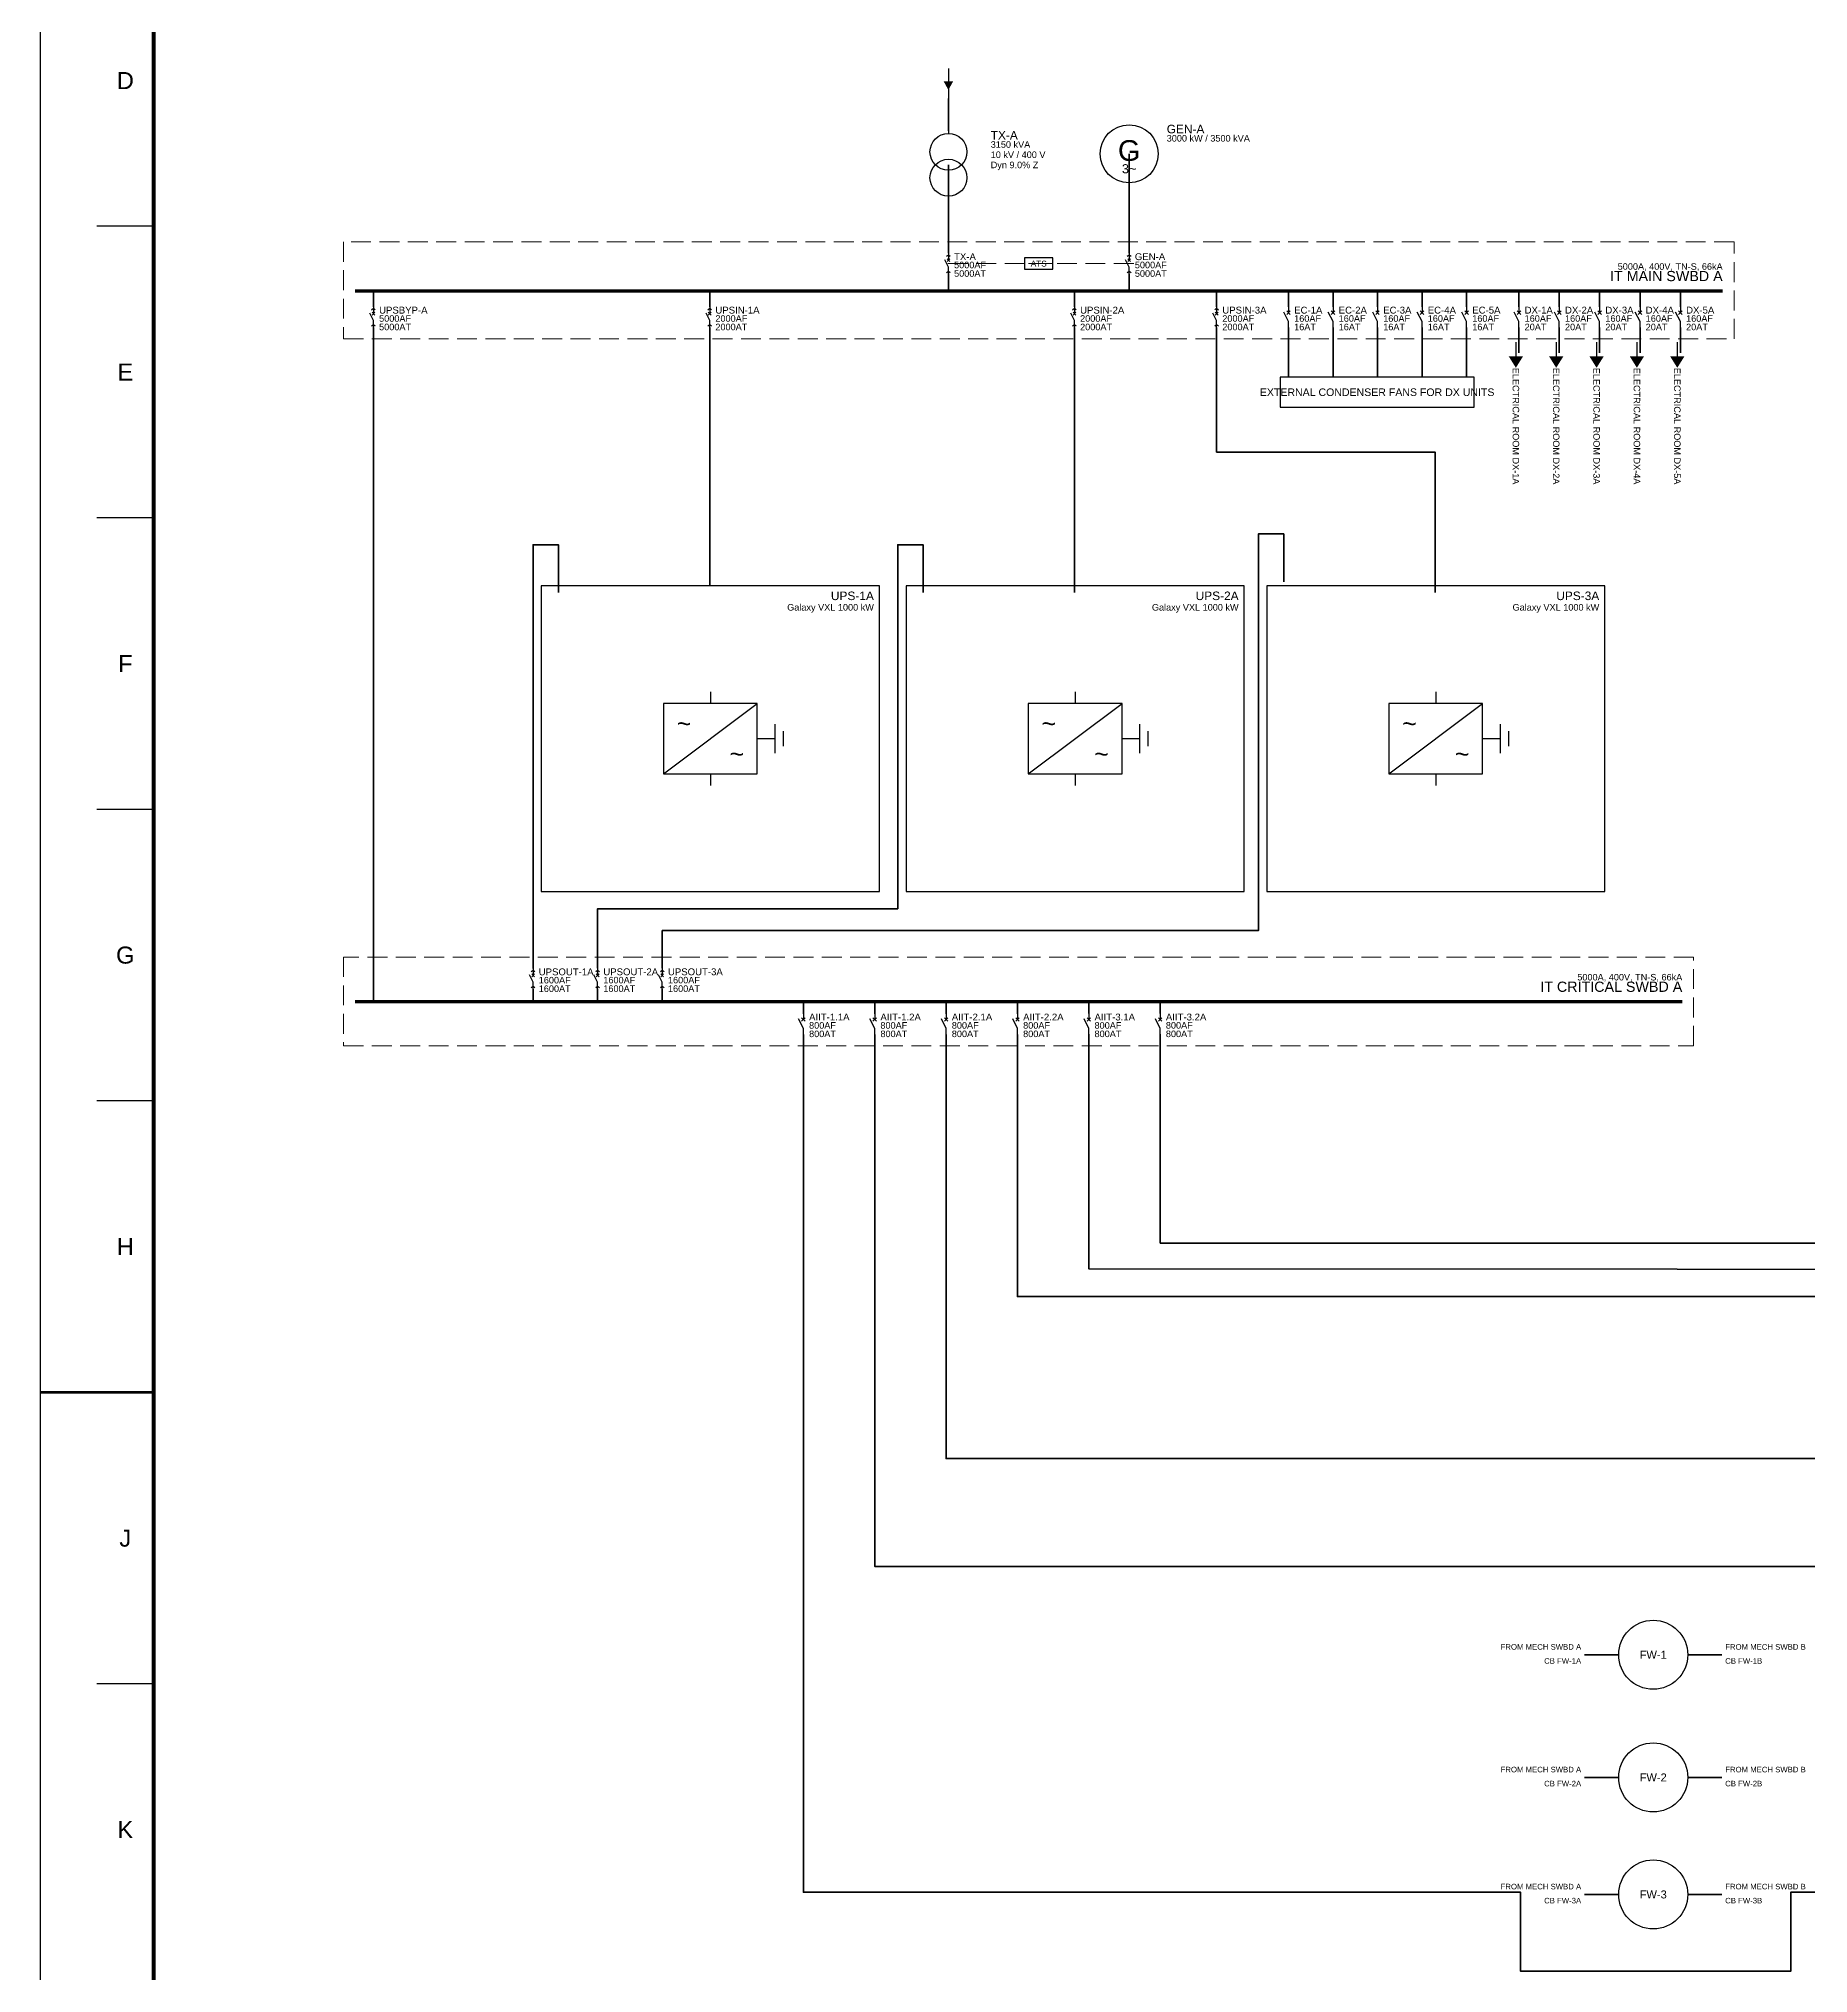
# Model space of a CAD drawing. Header units: millimetres. Extents: x 0 to 1189, y 0 to 841.
# Drawn here: x -0.2 to 311.3, y 318.2 to 658.8 of the extents above; entities that cross this region are included whole.
import ezdxf
from ezdxf.enums import TextEntityAlignment as Align

# ---------------------------------------------------------------- set-up
doc = ezdxf.new("R2010")
doc.units = ezdxf.units.MM
doc.linetypes.add('IND-DASHED', pattern=[5, 3.5, -1.5])
for name, color, linetype, lineweight in [('E-BUSBAR', 7, 'Continuous', 100), ('E-DEVICE', 7, 'Continuous', 25), ('E-ENCL', 8, 'IND-DASHED', 18), ('E-EQUIP', 7, 'Continuous', 25), ('E-HV', 1, 'Continuous', 35), ('E-LV', 7, 'Continuous', 35), ('E-TAG', 7, 'Continuous', 25), ('E-TEXT', 7, 'Continuous', 18), ('SHEET-BORDER', 7, 'Continuous', 25), ('SHEET-TEXT', 7, 'Continuous', 18)]:
    doc.layers.add(name, color=color, linetype=linetype, lineweight=lineweight)
doc.styles.add('IND', font='arial.ttf')

# ---------------------------------------------------------------- blocks, each defined once
blk = doc.blocks.new('E-TX')
for p, q in [((0, 11), (0, 10)), ((0, -10.2), (0, -11))]:
    blk.add_line(p, q)
for centre in [(0, 4.2), (0, -4.2)]:
    blk.add_circle(centre, 6)
at = {"style": 'IND'}
for tag, p in [('TAG', (8, 6)), ('VOLTS', (8, -1.5)), ('RATING', (8, 2.25)), ('VECTOR', (8, -5.25))]:
    blk.add_attdef(tag, p, '', height=2.5, dxfattribs=at)
blk = doc.blocks.new('E-SUPPLY')
h = blk.add_hatch(color=256)
h.dxf.hatch_style = 1
h.paths.add_polyline_path([(-2.2, 1), (2.2, 1), (0, -3)])
blk.add_line((0, 7), (0, -7))
blk = doc.blocks.new('E-GEN')
blk.add_circle((0, 0), 7)
at = {"style": 'IND'}
for s, height, p in [('G', 5, (0, 0.8)), ('3~', 2.2, (0, -3.6))]:
    blk.add_text(s, height=height, dxfattribs=at).set_placement(p, align=Align.MIDDLE_CENTER)
for tag, p in [('TAG', (9, 3)), ('RATING', (9, -0.75)), ('VOLTS', (9, -4.5))]:
    blk.add_attdef(tag, p, '', height=2.5, dxfattribs=at)
blk = doc.blocks.new('E-ACB')
for p, q in [((0, -3), (-3.2, 3.4)), ((-1.6, 6.4), (0, 7.6)), ((-1.2, 1.8), (1.2, 4.2)), ((-1.2, 4.2), (1.2, 1.8)), ((0, 9), (0, 3)), ((0, 7.6), (1.6, 6.4)), ((-1.6, -7.6), (0, -6.4)), ((0, -9), (0, -3)), ((0, -6.4), (1.6, -7.6))]:
    blk.add_line(p, q)
at = {"style": 'IND'}
for tag, p in [('TAG', (3.5, 3)), ('RATING', (3.5, 0))]:
    blk.add_attdef(tag, p, '', height=2, dxfattribs=at)
blk = doc.blocks.new('E-CB')
for p, q in [((0, -3), (-3.2, 3.4)), ((-1.2, 1.8), (1.2, 4.2)), ((-1.2, 4.2), (1.2, 1.8)), ((0, 7), (0, 3)), ((0, -7), (0, -3))]:
    blk.add_line(p, q)
at = {"style": 'IND'}
for tag, p in [('TAG', (3.5, 2.5)), ('RATING', (3.5, -0.5))]:
    blk.add_attdef(tag, p, '', height=2, dxfattribs=at)
blk = doc.blocks.new('E-UPS')
for p, q in [((0, 8), (0, 6)), ((-8, -6), (8, 6)), ((8, 0), (11, 0)), ((11, 2.5), (11, -2.5)), ((12.4, 1.3), (12.4, -1.3)), ((0, -6), (0, -8))]:
    blk.add_line(p, q)
blk.add_lwpolyline([(-8, -6), (8, -6), (8, 6), (-8, 6)], close=True)
at = {"style": 'IND'}
for p in [(-4.5, 2.6), (4.5, -2.6)]:
    blk.add_text('~', height=3, dxfattribs=at).set_placement(p, align=Align.MIDDLE_CENTER)
blk = doc.blocks.new('E-LOAD')
h = blk.add_hatch(color=256)
h.dxf.hatch_style = 1
h.paths.add_polyline_path([(-2.5, 0), (2.5, 0), (0, -4)])
blk.add_line((0, 5), (0, 0))

msp = doc.modelspace()

# ---------------------------------------------------------------- linework, layer by layer
at = {"layer": 'E-BUSBAR', "const_width": 0.6}
for points in [[(55.42, 614.36), (296.26, 614.36)], [(55.42, 489.26), (289.15, 489.26)]]:
    msp.add_lwpolyline(points, dxfattribs=at)
at = {"layer": 'E-DEVICE'}
msp.add_lwpolyline([(173.34, 618.18), (178.34, 618.18), (178.34, 620.18), (173.34, 620.18)], close=True, dxfattribs=at)
at = {"layer": 'E-ENCL'}
for p, q in [((178.34, 619.18), (159.13, 619.18)), ((192.56, 619.18), (173.34, 619.18))]:
    msp.add_line(p, q, dxfattribs=at)
for points in [[(53.42, 605.94), (298.26, 605.94), (298.26, 623.01), (53.42, 623.01)], [(53.42, 481.51), (291.15, 481.51), (291.15, 497.13), (53.42, 497.13)]]:
    msp.add_lwpolyline(points, close=True, dxfattribs=at)
at = {"layer": 'E-EQUIP'}
for points in [[(218.32, 593.92), (252.53, 593.92), (252.53, 599.18), (218.32, 599.18)], [(88.25, 508.68), (147.81, 508.68), (147.81, 562.46), (88.25, 562.46)], [(152.47, 508.68), (212.03, 508.68), (212.03, 562.46), (152.47, 562.46)], [(215.97, 508.68), (275.53, 508.68), (275.53, 562.46), (215.97, 562.46)]]:
    msp.add_lwpolyline(points, close=True, dxfattribs=at)
for centre in [(284.03, 374.31), (284.03, 352.72), (284.03, 332.12)]:
    msp.add_circle(centre, 6.08, dxfattribs=at)
at = {"layer": 'E-HV'}
msp.add_lwpolyline([(159.93, 648.23), (159.93, 642.53)], dxfattribs=at)
at = {"layer": 'E-LV'}
for p, q in [((271.95, 374.31), (277.95, 374.31)), ((296.11, 374.31), (290.11, 374.31)), ((271.95, 352.72), (277.95, 352.72)), ((296.11, 352.72), (290.11, 352.72)), ((271.95, 332.12), (277.95, 332.12)), ((296.11, 332.12), (290.11, 332.12))]:
    msp.add_line(p, q, dxfattribs=at)
for points in [[(191.76, 638.51), (191.76, 621.01)], [(159.93, 636.58), (159.93, 621.01)], [(159.93, 617.36), (159.93, 617.36), (159.93, 616.64), (159.93, 614.34)], [(191.76, 617.36), (191.76, 617.36), (191.76, 616.64), (191.76, 614.34)], [(58.69, 614.34), (58.69, 611.6), (58.69, 611.6)], [(117.9, 614.34), (117.9, 611.6), (117.9, 611.6)], [(182.12, 614.34), (182.12, 611.6), (182.12, 611.6)], [(207.16, 614.34), (207.16, 611.6), (207.16, 611.6)], [(219.81, 614.34), (219.81, 611.6), (219.81, 611.6)], [(227.65, 614.34), (227.65, 611.6), (227.65, 611.6)], [(235.49, 614.34), (235.49, 611.6), (235.49, 611.6)], [(243.33, 614.34), (243.33, 611.6), (243.33, 611.6)], [(251.17, 614.34), (251.17, 611.6), (251.17, 611.6)], [(260.39, 614.34), (260.39, 611.6), (260.39, 611.6)], [(267.5, 614.34), (267.5, 611.6), (267.5, 611.6)], [(274.6, 614.34), (274.6, 611.6), (274.6, 611.6)], [(281.71, 614.34), (281.71, 611.6), (281.71, 611.6)], [(288.82, 614.34), (288.82, 611.6), (288.82, 611.6)], [(58.69, 607.94), (58.69, 607.94), (58.69, 489.21)], [(117.9, 607.94), (117.9, 607.94), (117.9, 563.21), (117.9, 562.46)], [(182.12, 607.94), (182.12, 607.94), (182.12, 561.31)], [(207.16, 607.94), (207.16, 607.94), (207.16, 586.01), (245.61, 586.01), (245.61, 561.31)], [(219.81, 607.94), (219.81, 607.94), (219.81, 603.47), (219.81, 599.18)], [(227.65, 607.94), (227.65, 607.94), (227.65, 603.47), (227.65, 599.18)], [(235.49, 607.94), (235.49, 607.94), (235.49, 603.47), (235.49, 599.18)], [(243.33, 607.94), (243.33, 607.94), (243.33, 603.47), (243.33, 599.18)], [(251.17, 607.94), (251.17, 607.94), (251.17, 603.47), (251.17, 599.18)], [(260.39, 607.94), (260.39, 607.94), (260.39, 603.47)], [(267.5, 607.94), (267.5, 607.94), (267.5, 603.47)], [(274.6, 607.94), (274.6, 607.94), (274.6, 603.47)], [(281.71, 607.94), (281.71, 607.94), (281.71, 603.47)], [(288.82, 607.94), (288.82, 607.94), (288.82, 603.47)], [(91.25, 561.31), (91.25, 569.71), (86.8, 569.71), (86.8, 495.12), (86.8, 495.12)], [(155.47, 561.31), (155.47, 569.71), (151.02, 569.71), (151.02, 505.64), (98.17, 505.64), (98.17, 495.14), (98.17, 495.14)], [(218.97, 563.2), (218.97, 571.6), (214.52, 571.6), (214.52, 501.79), (109.55, 501.79), (109.55, 495.14), (109.55, 495.14)], [(86.8, 491.47), (86.8, 491.47), (86.8, 489.31)], [(98.17, 491.48), (98.17, 491.48), (98.17, 489.33)], [(109.55, 491.48), (109.55, 491.48), (109.55, 489.33)], [(134.4, 489.24), (134.4, 487.17), (134.4, 487.17)], [(146.96, 489.24), (146.96, 487.17), (146.96, 487.17)], [(159.53, 489.24), (159.53, 487.17), (159.53, 487.17)], [(172.09, 489.24), (172.09, 487.17), (172.09, 487.17)], [(184.66, 489.24), (184.66, 487.17), (184.66, 487.17)], [(197.22, 489.24), (197.22, 487.17), (197.22, 487.17)], [(134.4, 483.5), (134.4, 483.51), (134.4, 332.51), (260.69, 332.51), (260.69, 318.6), (308.26, 318.6), (308.26, 332.51), (324.52, 332.51), (324.52, 327.45)], [(146.96, 483.51), (146.96, 483.51), (146.96, 389.85), (327.93, 389.85), (329.9, 389.85), (363.22, 389.85), (363.22, 374.35)], [(159.53, 483.51), (159.53, 483.51), (159.53, 408.85), (327.93, 408.85), (329.9, 408.85), (366.64, 408.85), (368.6, 408.85), (442.11, 408.85), (444.07, 408.85), (446.5, 408.85), (448.47, 408.85), (471.17, 408.85), (473.14, 408.85), (475.57, 408.85), (477.53, 408.85), (506.88, 408.85), (506.88, 332.02)], [(172.09, 483.51), (172.09, 483.51), (172.09, 437.35), (391.85, 437.35), (393.82, 437.35), (404.42, 437.35), (406.38, 437.35), (416.98, 437.35), (418.95, 437.35), (515.87, 437.35), (515.87, 374.35)], [(184.66, 483.51), (184.66, 483.51), (184.66, 442.22), (391.85, 442.15), (393.82, 442.15), (404.42, 442.14), (406.38, 442.14), (416.98, 442.14), (418.95, 442.14), (519.29, 442.1), (521.26, 442.1), (626.51, 442.07), (626.47, 338.78), (659.22, 338.78), (659.22, 332.02)], [(197.22, 483.51), (197.22, 483.51), (197.22, 446.78), (391.85, 446.78), (393.82, 446.78), (404.42, 446.78), (406.38, 446.78), (416.98, 446.78), (418.95, 446.78), (519.29, 446.78), (521.26, 446.78), (630.24, 446.78), (632.2, 446.78), (636.01, 446.78), (636.01, 376.49), (672.61, 376.49), (672.61, 373.11)]]:
    msp.add_lwpolyline(points, dxfattribs=at)
at = {"layer": 'SHEET-BORDER'}
for p, q in [((20, 625.75), (10, 625.75)), ((20, 574.44), (10, 574.44)), ((20, 523.12), (10, 523.12)), ((20, 471.81), (10, 471.81)), ((20, 420.5), (10, 420.5)), ((20, 369.19), (10, 369.19))]:
    msp.add_line(p, q, dxfattribs=at)
msp.add_lwpolyline([(0, 0), (1189, 0), (1189, 841), (0, 841)], close=True, dxfattribs=at)
at = {"layer": 'SHEET-BORDER', "const_width": 0.7}
msp.add_lwpolyline([(20, 10), (1179, 10), (1179, 831), (20, 831)], close=True, dxfattribs=at)
at = {"layer": 'SHEET-BORDER', "const_width": 0.5}
msp.add_lwpolyline([(0, 420.5), (20, 420.5)], dxfattribs=at)

# ---------------------------------------------------------------- block references
at = {"layer": 'E-DEVICE'}
for name, p, xscale, yscale in [('E-ACB', (159.93, 619.18), 0.2033, 0.2033), ('E-ACB', (191.76, 619.18), 0.2033, 0.2033), ('E-ACB', (58.69, 609.77), 0.2033, 0.2033), ('E-ACB', (117.9, 609.77), 0.2033, 0.2033), ('E-ACB', (182.12, 609.77), 0.2033, 0.2033), ('E-ACB', (207.16, 609.77), 0.2033, 0.2033), ('E-CB', (219.81, 609.77), 0.2613857142857143, 0.2613857142857143), ('E-CB', (227.65, 609.77), 0.2613857142857143, 0.2613857142857143), ('E-CB', (235.49, 609.77), 0.2613857142857143, 0.2613857142857143), ('E-CB', (243.33, 609.77), 0.2613857142857143, 0.2613857142857143), ('E-CB', (251.17, 609.77), 0.2613857142857143, 0.2613857142857143), ('E-CB', (260.39, 609.77), 0.2613857142857143, 0.2613857142857143), ('E-CB', (267.5, 609.77), 0.2613857142857143, 0.2613857142857143), ('E-CB', (274.6, 609.77), 0.2613857142857143, 0.2613857142857143), ('E-CB', (281.71, 609.77), 0.2613857142857143, 0.2613857142857143), ('E-CB', (288.82, 609.77), 0.2613857142857143, 0.2613857142857143), ('E-ACB', (86.8, 493.29), 0.2033, 0.2033), ('E-ACB', (98.17, 493.3), 0.2033, 0.2033), ('E-ACB', (109.55, 493.3), 0.2033, 0.2033), ('E-CB', (134.4, 485.34), 0.2613857142857143, 0.2613857142857143), ('E-CB', (146.96, 485.34), 0.2613857142857143, 0.2613857142857143), ('E-CB', (159.53, 485.34), 0.2613857142857143, 0.2613857142857143), ('E-CB', (172.09, 485.34), 0.2613857142857143, 0.2613857142857143), ('E-CB', (184.66, 485.34), 0.2613857142857143, 0.2613857142857143), ('E-CB', (197.22, 485.34), 0.2613857142857143, 0.2613857142857143)]:
    msp.add_blockref(name, p, dxfattribs=dict(at, xscale=xscale, yscale=yscale))
at = {"layer": 'E-EQUIP'}
for name, p, xscale, yscale in [('E-SUPPLY', (159.93, 650.89), 0.38, 0.38), ('E-GEN', (191.76, 638.51), 0.7298714285714285, 0.7298714285714285), ('E-TX', (159.93, 636.58), 0.5406363636363637, 0.5406363636363637), ('E-LOAD', (259.85, 602.85), 0.5, 0.5), ('E-LOAD', (266.95, 602.85), 0.5, 0.5), ('E-LOAD', (274.06, 602.85), 0.5, 0.5), ('E-LOAD', (281.16, 602.85), 0.5, 0.5), ('E-LOAD', (288.27, 602.85), 0.5, 0.5), ('E-UPS', (118.03, 535.57), 1.0309326923076922, 1.0309326923076922), ('E-UPS', (182.25, 535.57), 1.0309326923076922, 1.0309326923076922), ('E-UPS', (245.75, 535.57), 1.0309326923076922, 1.0309326923076922)]:
    msp.add_blockref(name, p, dxfattribs=dict(at, xscale=xscale, yscale=yscale))

# ---------------------------------------------------------------- texts
at = {"layer": 'E-TAG', "style": 'IND'}
for s, height, p in [('GEN-A', 1.5, (198.37, 643.62)), ('TX-A', 1.5, (167.38, 642.53)), ('TX-A', 1.208, (160.93, 621.01)), ('GEN-A', 1.208, (192.76, 621.01)), ('UPSBYP-A', 1.208, (59.69, 611.6)), ('UPSIN-1A', 1.208, (118.9, 611.6)), ('UPSIN-2A', 1.208, (183.12, 611.6)), ('UPSIN-3A', 1.208, (208.16, 611.6)), ('EC-1A', 1.208, (220.81, 611.6)), ('EC-2A', 1.208, (228.65, 611.6)), ('EC-3A', 1.208, (236.49, 611.6)), ('EC-4A', 1.208, (244.33, 611.6)), ('EC-5A', 1.208, (252.17, 611.6)), ('DX-1A', 1.208, (261.39, 611.6)), ('DX-2A', 1.208, (268.5, 611.6)), ('DX-3A', 1.208, (275.6, 611.6)), ('DX-4A', 1.208, (282.71, 611.6)), ('DX-5A', 1.208, (289.82, 611.6)), ('UPSOUT-1A', 1.208, (87.8, 495.12)), ('UPSOUT-2A', 1.208, (99.17, 495.13)), ('UPSOUT-3A', 1.208, (110.55, 495.13)), ('AIIT-1.1A', 1.208, (135.4, 487.17)), ('AIIT-1.2A', 1.208, (147.96, 487.17)), ('AIIT-2.1A', 1.208, (160.53, 487.17)), ('AIIT-2.2A', 1.208, (173.09, 487.17)), ('AIIT-3.1A', 1.208, (185.66, 487.17)), ('AIIT-3.2A', 1.208, (198.22, 487.17))]:
    msp.add_text(s, height=height, dxfattribs=at).set_placement(p, align=Align.TOP_LEFT)
for s, p in [('IT MAIN SWBD A', (296.26, 615.56)), ('IT CRITICAL SWBD A', (289.15, 490.46))]:
    msp.add_text(s, height=1.8, dxfattribs=at).set_placement(p, align=Align.BOTTOM_RIGHT)
for s, height, p in [('EXTERNAL CONDENSER FANS FOR DX UNITS', 1.3304, (235.42, 596.55)), ('FW-1', 1.4, (284.03, 374.31)), ('FW-2', 1.4, (284.03, 352.72)), ('FW-3', 1.4, (284.03, 332.12))]:
    msp.add_text(s, height=height, dxfattribs=at).set_placement(p, align=Align.MIDDLE_CENTER)
for s, p in [('UPS-1A', (146.81, 561.46)), ('UPS-2A', (211.03, 561.46)), ('UPS-3A', (274.53, 561.46))]:
    msp.add_text(s, height=1.5, dxfattribs=at).set_placement(p, align=Align.TOP_RIGHT)
at = {"layer": 'E-TEXT', "style": 'IND'}
for s, height, p in [('3150 kVA', 1.15, (167.38, 640.73)), ('3000 kW / 3500 kVA', 1.15, (198.37, 641.82)), ('10 kV / 400 V', 1.15, (167.38, 638.93)), ('Dyn 9.0% Z', 1.15, (167.38, 637.13)), ('5000AF', 1.15, (160.93, 619.52)), ('5000AT', 1.15, (160.93, 618.02)), ('5000AF', 1.15, (192.76, 619.52)), ('5000AT', 1.15, (192.76, 618.02)), ('5000AF', 1.15, (59.69, 610.1)), ('2000AF', 1.15, (118.9, 610.1)), ('2000AF', 1.15, (183.12, 610.1)), ('2000AF', 1.15, (208.16, 610.1)), ('160AF', 1.15, (220.81, 610.1)), ('160AF', 1.15, (228.65, 610.1)), ('160AF', 1.15, (236.49, 610.1)), ('160AF', 1.15, (244.33, 610.1)), ('160AF', 1.15, (252.17, 610.1)), ('160AF', 1.15, (261.39, 610.1)), ('160AF', 1.15, (268.5, 610.1)), ('160AF', 1.15, (275.6, 610.1)), ('160AF', 1.15, (282.71, 610.1)), ('160AF', 1.15, (289.82, 610.1)), ('5000AT', 1.15, (59.69, 608.61)), ('2000AT', 1.15, (118.9, 608.61)), ('2000AT', 1.15, (183.12, 608.61)), ('2000AT', 1.15, (208.16, 608.61)), ('16AT', 1.15, (220.81, 608.61)), ('16AT', 1.15, (228.65, 608.61)), ('16AT', 1.15, (236.49, 608.61)), ('16AT', 1.15, (244.33, 608.61)), ('16AT', 1.15, (252.17, 608.61)), ('20AT', 1.15, (261.39, 608.61)), ('20AT', 1.15, (268.5, 608.61)), ('20AT', 1.15, (275.6, 608.61)), ('20AT', 1.15, (282.71, 608.61)), ('20AT', 1.15, (289.82, 608.61)), ('1600AF', 1.15, (87.8, 493.63)), ('1600AT', 1.15, (87.8, 492.13)), ('1600AF', 1.15, (99.17, 493.64)), ('1600AT', 1.15, (99.17, 492.14)), ('1600AF', 1.15, (110.55, 493.64)), ('1600AT', 1.15, (110.55, 492.14)), ('800AF', 1.15, (135.4, 485.67)), ('800AT', 1.15, (135.4, 484.18)), ('800AF', 1.15, (147.96, 485.67)), ('800AT', 1.15, (147.96, 484.18)), ('800AF', 1.15, (160.53, 485.67)), ('800AT', 1.15, (160.53, 484.18)), ('800AF', 1.15, (173.09, 485.67)), ('800AT', 1.15, (173.09, 484.18)), ('800AF', 1.15, (185.66, 485.67)), ('800AT', 1.15, (185.66, 484.18)), ('800AF', 1.15, (198.22, 485.68)), ('800AT', 1.15, (198.22, 484.18)), ('CB FW-1B', 0.977, (296.71, 373.71)), ('CB FW-2B', 0.977, (296.71, 352.12)), ('CB FW-3B', 0.977, (296.71, 331.52))]:
    msp.add_text(s, height=height, dxfattribs=at).set_placement(p, align=Align.TOP_LEFT)
msp.add_text('ATS', height=1.035, dxfattribs=at).set_placement((175.84, 619.18), align=Align.MIDDLE_CENTER)
for s, height, p in [('5000A, 400V, TN-S, 66kA', 1.15, (296.26, 617.76)), ('5000A, 400V, TN-S, 66kA', 1.15, (289.15, 492.66)), ('FROM MECH SWBD A', 0.9775, (271.35, 374.91)), ('FROM MECH SWBD A', 0.9775, (271.35, 353.32)), ('FROM MECH SWBD A', 0.9775, (271.35, 332.72))]:
    msp.add_text(s, height=height, dxfattribs=at).set_placement(p, align=Align.BOTTOM_RIGHT)
for s, p in [('ELECTRICAL ROOM DX-1A', (259.85, 600.85)), ('ELECTRICAL ROOM DX-2A', (266.95, 600.85)), ('ELECTRICAL ROOM DX-3A', (274.06, 600.85)), ('ELECTRICAL ROOM DX-4A', (281.16, 600.85)), ('ELECTRICAL ROOM DX-5A', (288.27, 600.85))]:
    msp.add_text(s, height=1.15, rotation=270, dxfattribs=at).set_placement(p, align=Align.MIDDLE_LEFT)
for s, height, p in [('Galaxy VXL 1000 kW', 1.15, (146.81, 559.26)), ('Galaxy VXL 1000 kW', 1.15, (211.03, 559.26)), ('Galaxy VXL 1000 kW', 1.15, (274.53, 559.26)), ('CB FW-1A', 0.977, (271.35, 373.71)), ('CB FW-2A', 0.977, (271.35, 352.12)), ('CB FW-3A', 0.977, (271.35, 331.52))]:
    msp.add_text(s, height=height, dxfattribs=at).set_placement(p, align=Align.TOP_RIGHT)
for p in [(296.71, 374.91), (296.71, 353.32), (296.71, 332.72)]:
    msp.add_text('FROM MECH SWBD B', height=0.9775, dxfattribs=at).set_placement(p, align=Align.BOTTOM_LEFT)
at = {"layer": 'SHEET-TEXT', "style": 'IND'}
for s, p in [('D', (15, 651.41)), ('E', (15, 600.09)), ('F', (15, 548.78)), ('G', (15, 497.47)), ('H', (15, 446.16)), ('J', (15, 394.84)), ('K', (15, 343.53))]:
    msp.add_text(s, height=3, dxfattribs=at).set_placement(p, align=Align.MIDDLE_CENTER)

doc.saveas('drawing.dxf')
